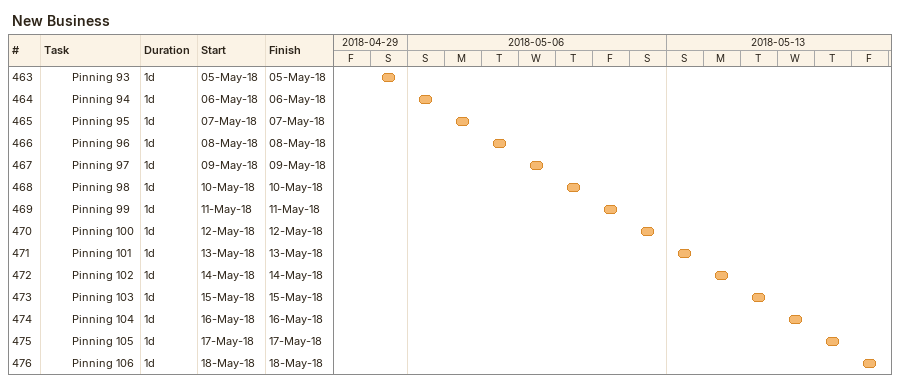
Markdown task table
New Business

| ID | Level | Task | Duration | Start | Finish |
|---|---|---|---|---|---|
| 463 | 4 | Pinning 93 | 1d | 2018-05-05 | 2018-05-05 |
| 464 | 4 | Pinning 94 | 1d | 2018-05-06 | 2018-05-06 |
| 465 | 4 | Pinning 95 | 1d | 2018-05-07 | 2018-05-07 |
| 466 | 4 | Pinning 96 | 1d | 2018-05-08 | 2018-05-08 |
| 467 | 4 | Pinning 97 | 1d | 2018-05-09 | 2018-05-09 |
| 468 | 4 | Pinning 98 | 1d | 2018-05-10 | 2018-05-10 |
| 469 | 4 | Pinning 99 | 1d | 2018-05-11 | 2018-05-11 |
| 470 | 4 | Pinning 100 | 1d | 2018-05-12 | 2018-05-12 |
| 471 | 4 | Pinning 101 | 1d | 2018-05-13 | 2018-05-13 |
| 472 | 4 | Pinning 102 | 1d | 2018-05-14 | 2018-05-14 |
| 473 | 4 | Pinning 103 | 1d | 2018-05-15 | 2018-05-15 |
| 474 | 4 | Pinning 104 | 1d | 2018-05-16 | 2018-05-16 |
| 475 | 4 | Pinning 105 | 1d | 2018-05-17 | 2018-05-17 |
| 476 | 4 | Pinning 106 | 1d | 2018-05-18 | 2018-05-18 |
